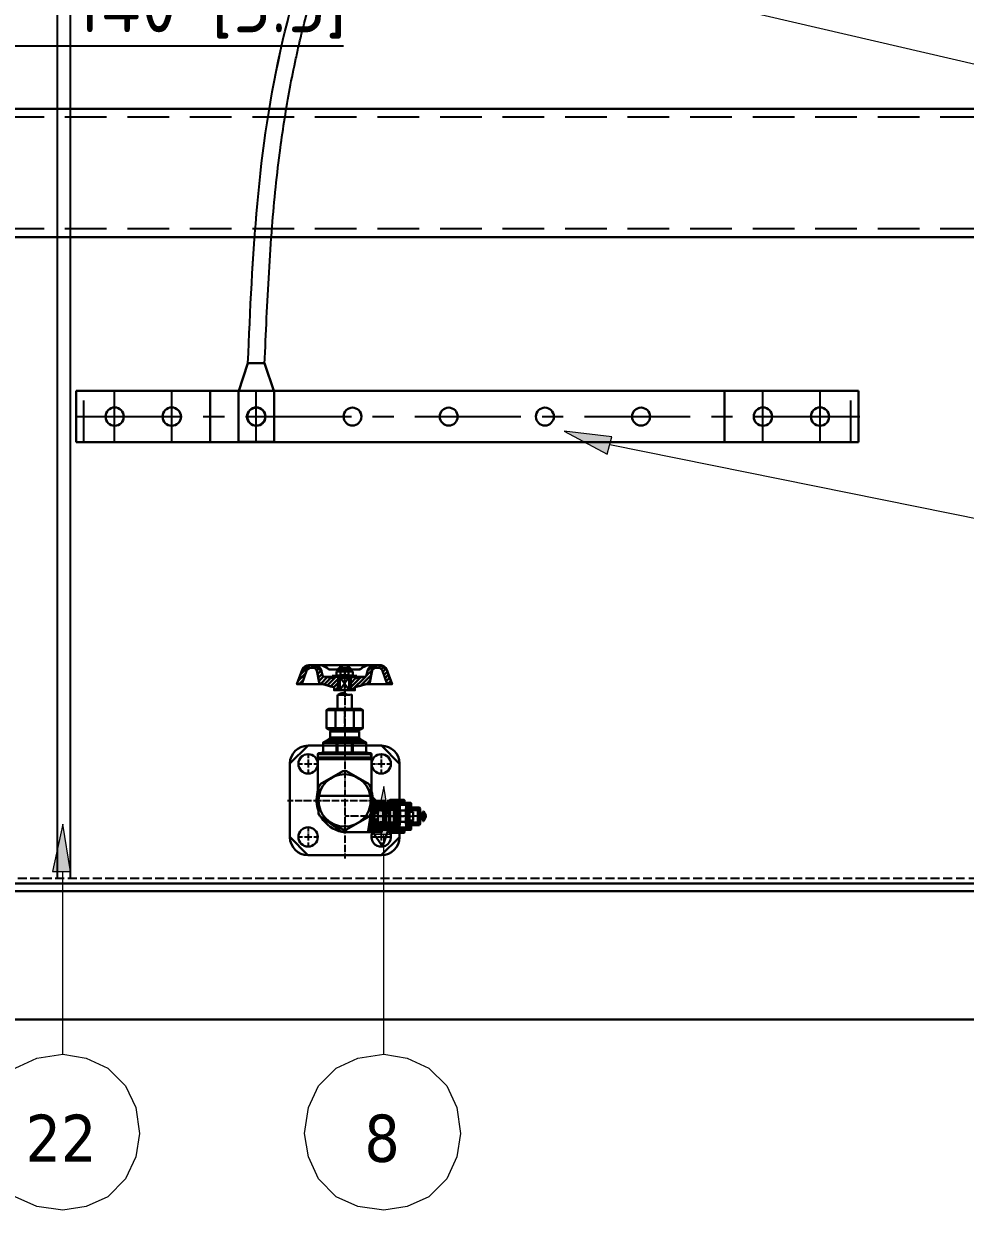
# Model space of a CAD drawing. Header units: millimetres. Extents: x 183355 to 194386, y -190559 to -183233.
# Drawn here: x 185901 to 186635, y -186148 to -185223 of the extents above; entities that cross this region are included whole.
import ezdxf

# ---------------------------------------------------------------- set-up
doc = ezdxf.new("R2010")
doc.units = ezdxf.units.MM
doc.header["$LTSCALE"] = 13
doc.linetypes.add('CENTERX2', pattern=[101.6, 63.5, -12.7, 12.7, -12.7])
doc.linetypes.add('DASHED', pattern=[0.75, 0.5, -0.25])
for name, color, linetype in [('1', 4, 'Continuous'), ('2细线层', 4, 'Continuous'), ('4虚线层', 6, 'DASHED'), ('粗实线', 4, 'Continuous'), ('细实线', 2, 'Continuous')]:
    doc.layers.add(name, color=color, linetype=linetype)
for name, color, linetype, lineweight in [('2细实线', 3, 'Continuous', 20), ('标注、文本', 3, 'Continuous', 25), ('铁心', 3, 'Continuous', 0)]:
    doc.layers.add(name, color=color, linetype=linetype, lineweight=lineweight)
doc.styles.get("Standard").update_dxf_attribs({"font": 'gbenor.shx', "bigfont": 'gbcbig.shx'})
doc.styles.add('Tahoma$001', font='tahoma.ttf', dxfattribs={"height": 2.159784})
doc.dimstyles.new('英寸 1-10', dxfattribs={"dimscale": 14, "dimtxt": 3.5, "dimasz": 2, "dimexe": 1.5, "dimexo": 0.5, "dimgap": 0.5, "dimtad": 1, "dimtoh": 1, "dimdec": 1, "dimdsep": 46, "dimtxsty": 'Standard', "dimcen": 2.5, "dimclrd": 3, "dimclre": 3, "dimclrt": 3, "dimadec": 0, "dimazin": 2, "dimtfac": 1, "dimtdec": 1, "dimtmove": 0, "dimatfit": 2, "dimfxl": 1, "dimarcsym": 0})

# ---------------------------------------------------------------- blocks, each defined once
blk = doc.blocks.new('A$C08576B93')
at = {"layer": '1', "color": 1, "linetype": 'CENTERX2', "lineweight": -3, "ltscale": 0.1}
for p, q in [((30, 0), (30, 40)), ((74.5, 0), (74.5, 40))]:
    blk.add_line(p, q, dxfattribs=at)
at = {"layer": '4虚线层', "ltscale": 5}
blk.add_line((6, 0), (6, 40), dxfattribs=at)
at = {"layer": '粗实线', "lineweight": 30}
for p, q in [((0, 40), (104.5, 40)), ((0, 0), (0, 40)), ((104.5, 40), (104.5, 0)), ((104.5, 0), (0, 0))]:
    blk.add_line(p, q, dxfattribs=at)
for centre in [(30, 20), (74.5, 20)]:
    blk.add_circle(centre, 7.15, dxfattribs=at)
blk = doc.blocks.new('A$C68737E7E')
at = {"layer": '1', "color": 1, "linetype": 'CENTERX2', "lineweight": -3, "ltscale": 0.1}
for p, q in [((44.7, 143.08), (44.7, 146.18)), ((44.7, 146.18), (44.7, 139.9)), ((44.7, 142.28), (44.7, 142.39)), ((44.7, 135.92), (44.7, 141.56)), ((44.7, 139.21), (44.7, 139.07)), ((44.7, 138.38), (44.7, 132.74)), ((44.7, 135.09), (44.7, 135.23)), ((44.7, 128.76), (44.7, 134.4)), ((44.7, 132.02), (44.7, 131.91)), ((44.7, 131.22), (44.7, 125.58)), ((44.7, 130.92), (44.7, 126.55)), ((44.7, 127.93), (44.7, 128.04)), ((44.7, 125.86), (44.7, 125.75)), ((44.7, 125.03), (44.7, 119.39)), ((44.7, 118.7), (44.7, 118.56)), ((44.7, 117.87), (44.7, 113.5)), ((44.7, 112.31), (44.7, 117.37)), ((44.7, 113.25), (44.7, 110.35)), ((44.7, 111.48), (44.7, 111.62)), ((44.7, 105.15), (44.7, 110.79)), ((44.7, 109.63), (44.7, 109.52)), ((44.7, 108.83), (44.7, 103.16)), ((44.7, 104.32), (44.7, 104.44)), ((44.7, 98.55), (44.7, 103.61)), ((44.7, 102.47), (44.7, 102.36)), ((44.7, 101.7), (44.7, 98.22)), ((44.7, 101.64), (44.7, 96)), ((44.7, 97.52), (44.7, 97.39)), ((44.7, 96.7), (44.7, 91.06)), ((44.7, 95.31), (44.7, 95.18)), ((44.7, 94.48), (44.7, 88.84)), ((44.7, 90.34), (44.7, 90.23)), ((44.7, 89.54), (44.7, 83.87)), ((44.7, 88.13), (44.7, 88.02)), ((44.7, 87.32), (44.7, 81.66)), ((16.2, 81.33), (16.2, 78.06)), ((16.2, 77.37), (16.2, 77.23)), ((16.2, 76.54), (16.2, 70.9)), ((44.7, 83.18), (44.7, 83.07)), ((44.7, 82.35), (44.7, 76.71)), ((44.7, 80.97), (44.7, 80.86)), ((44.7, 80.14), (44.7, 77.23)), ((44.7, 76.02), (44.7, 75.88)), ((44.7, 75.19), (44.7, 69.55)), ((73.2, 81.33), (73.2, 78.06)), ((73.2, 77.37), (73.2, 77.23)), ((73.2, 76.54), (73.2, 70.9)), ((8.6, 73.72), (11.86, 73.72)), ((12.55, 73.72), (12.66, 73.72)), ((13.38, 73.72), (19.02, 73.72)), ((16.2, 70.19), (16.2, 70.08)), ((16.2, 69.38), (16.2, 66.12)), ((19.74, 73.72), (19.85, 73.72)), ((20.54, 73.72), (23.8, 73.72)), ((44.7, 68.83), (44.7, 68.72)), ((44.7, 68.03), (44.7, 62.36)), ((65.6, 73.72), (68.83, 73.72)), ((69.55, 73.72), (69.66, 73.72)), ((70.38, 73.72), (76.02, 73.72)), ((73.2, 70.19), (73.2, 70.08)), ((73.2, 69.38), (73.2, 66.12)), ((76.71, 73.72), (76.85, 73.72)), ((77.54, 73.72), (80.8, 73.72)), ((44.7, 61.67), (44.7, 61.56)), ((44.7, 60.84), (44.7, 55.2)), ((44.7, 54.51), (44.7, 54.37)), ((44.7, 53.68), (44.7, 48.04)), ((44.7, 47.32), (44.7, 47.21)), ((44.7, 46.52), (44.7, 40.86)), ((0, 45.22), (4.51, 45.22)), ((5.2, 45.22), (5.31, 45.22)), ((6.03, 45.22), (11.67, 45.22)), ((12.38, 45.22), (12.49, 45.22)), ((13.19, 45.22), (18.82, 45.22)), ((19.54, 45.22), (19.65, 45.22)), ((20.37, 45.22), (26.01, 45.22)), ((26.7, 45.22), (26.81, 45.22)), ((27.53, 45.22), (33.17, 45.22)), ((33.89, 45.22), (34, 45.22)), ((34.69, 45.22), (40.33, 45.22)), ((41.05, 45.22), (41.16, 45.22)), ((41.88, 45.22), (47.52, 45.22)), ((44.7, 40.17), (44.7, 40.05)), ((44.7, 39.34), (44.7, 33.7)), ((48.21, 45.22), (48.32, 45.22)), ((49.04, 45.22), (54.68, 45.22)), ((55.4, 45.22), (55.51, 45.22)), ((56.2, 45.22), (61.84, 45.22)), ((62.56, 45.22), (62.67, 45.22)), ((63.39, 45.22), (69.02, 45.22)), ((69.3, 45.22), (73.67, 45.22)), ((69.72, 45.22), (69.83, 45.22)), ((70.55, 45.22), (76.18, 45.22)), ((76.9, 45.22), (77.01, 45.22)), ((77.7, 45.22), (83.34, 45.22)), ((84.06, 45.22), (84.17, 45.22)), ((84.89, 45.22), (89.4, 45.22)), ((44.7, 33.01), (44.7, 32.87)), ((48.32, 32.87), (44.7, 32.87)), ((44.7, 32.18), (44.7, 26.54)), ((49.15, 32.87), (49.04, 32.87)), ((55.51, 32.87), (49.87, 32.87)), ((56.31, 32.87), (56.2, 32.87)), ((62.67, 32.87), (57.03, 32.87)), ((63.5, 32.87), (63.36, 32.87)), ((69.83, 32.87), (64.19, 32.87)), ((70.1, 32.87), (76.49, 32.87)), ((70.66, 32.87), (70.55, 32.87)), ((77.01, 32.87), (71.37, 32.87)), ((77.21, 32.87), (77.32, 32.87)), ((77.82, 32.87), (77.7, 32.87)), ((81.69, 32.87), (77.9, 32.87)), ((78.01, 32.87), (83.65, 32.87)), ((84.17, 32.87), (78.53, 32.87)), ((82.51, 32.87), (82.4, 32.87)), ((88.87, 32.87), (83.23, 32.87)), ((84.37, 32.87), (84.48, 32.87)), ((85, 32.87), (84.86, 32.87)), ((85.2, 32.87), (90.83, 32.87)), ((89.34, 32.87), (85.69, 32.87)), ((89.7, 32.87), (89.56, 32.87)), ((96.03, 32.87), (90.39, 32.87)), ((91.53, 32.87), (91.66, 32.87)), ((92.36, 32.87), (98.74, 32.87)), ((96.86, 32.87), (96.75, 32.87)), ((103.19, 32.87), (97.55, 32.87)), ((104.02, 32.87), (103.91, 32.87)), ((108.53, 32.87), (104.74, 32.87)), ((16.2, 24.33), (16.2, 21.06)), ((16.2, 20.37), (16.2, 20.26)), ((16.2, 19.54), (16.2, 13.9)), ((44.7, 25.82), (44.7, 25.71)), ((44.7, 25.02), (44.7, 19.35)), ((44.7, 18.66), (44.7, 18.55)), ((73.2, 24.33), (73.2, 21.06)), ((73.2, 20.37), (73.2, 20.26)), ((73.2, 19.54), (73.2, 13.9)), ((8.6, 16.72), (11.86, 16.72)), ((12.55, 16.72), (12.66, 16.72)), ((13.38, 16.72), (19.02, 16.72)), ((16.2, 13.21), (16.2, 13.08)), ((16.2, 12.38), (16.2, 9.12)), ((19.74, 16.72), (19.85, 16.72)), ((20.54, 16.72), (23.8, 16.72)), ((44.7, 17.83), (44.7, 12.19)), ((44.7, 11.5), (44.7, 11.36)), ((44.7, 10.67), (44.7, 5.03)), ((65.6, 16.72), (68.83, 16.72)), ((69.55, 16.72), (69.66, 16.72)), ((70.38, 16.72), (76.02, 16.72)), ((73.2, 13.21), (73.2, 13.08)), ((73.2, 12.38), (73.2, 9.12)), ((76.71, 16.72), (76.85, 16.72)), ((77.54, 16.72), (80.8, 16.72)), ((44.7, 4.31), (44.7, 4.2)), ((44.7, 3.48), (44.7, 0))]:
    blk.add_line(p, q, dxfattribs=at)
at = {"layer": '标注、文本', "color": 4, "lineweight": 30}
for p, q in [((17.64, 150.79), (10.34, 143.5)), ((17.03, 150.79), (27.53, 150.79)), ((17.47, 148.47), (20.81, 148.47)), ((20.9, 150.79), (18.58, 148.47)), ((23.58, 150.18), (21.7, 148.31)), ((25.43, 148.77), (23.11, 146.45)), ((27.53, 150.79), (62.69, 150.79)), ((42.21, 148.47), (41.05, 147.34)), ((41.99, 148.25), (41.99, 146.07)), ((42.21, 148.47), (46.85, 148.47)), ((43.26, 150.79), (44.56, 150.79)), ((43.26, 150.79), (45.86, 150.79)), ((45.86, 150.79), (44.56, 150.79)), ((46.85, 148.47), (48.02, 147.34)), ((47.08, 148.25), (47.08, 146.07)), ((66.54, 150.57), (62.5, 146.56)), ((72.07, 150.79), (62.69, 150.79)), ((70.02, 150.79), (67.59, 148.36)), ((73.17, 150.68), (70.99, 148.47)), ((75.47, 149.69), (73.42, 147.64)), ((11.61, 146.98), (7.52, 135.76)), ((14.26, 144.16), (8.46, 138.35)), ((12.38, 139.02), (9.12, 135.76)), ((15.29, 146.95), (11.19, 135.76)), ((23.11, 146.56), (24.74, 137.25)), ((26.56, 146.65), (23.61, 143.69)), ((27.09, 143.88), (24.1, 140.9)), ((28.31, 141.81), (24.6, 138.1)), ((31.07, 141.31), (25.98, 136.23)), ((26.73, 146.01), (27.31, 142.75)), ((28.25, 141.81), (36.46, 140.37)), ((33.86, 140.84), (28.58, 135.53)), ((29.83, 141.53), (59.24, 141.53)), ((37.84, 141.53), (31.15, 134.84)), ((38.76, 147.31), (33.06, 147.31)), ((39.5, 139.93), (33.72, 134.15)), ((34.89, 142.36), (39.81, 142.36)), ((34.89, 142.36), (34.89, 141.53)), ((36.46, 141.53), (36.46, 140.37)), ((38.2, 145.65), (38.2, 142.8)), ((40, 141.64), (39.11, 140.79)), ((39.11, 140.79), (50.28, 140.79)), ((39.5, 141.53), (39.42, 131.11)), ((40.99, 141.53), (39.56, 140.18)), ((49.4, 146.07), (39.81, 146.07)), ((49.4, 142.36), (39.81, 142.36)), ((40.99, 141.53), (48.07, 141.53)), ((48.1, 141.53), (40.99, 141.53)), ((40.99, 141.53), (40.99, 131.11)), ((48.07, 141.53), (40.99, 131.11)), ((40.99, 141.53), (48.1, 131.11)), ((41.05, 147.34), (48.02, 147.34)), ((41.05, 147.34), (41.05, 146.07)), ((41.41, 145.65), (41.41, 142.8)), ((41.99, 142.67), (41.99, 142.36)), ((47.79, 145.65), (47.79, 142.8)), ((48.02, 147.34), (48.02, 146.07)), ((48.07, 141.53), (49.51, 140.18)), ((48.1, 141.53), (48.1, 131.11)), ((54.21, 142.36), (49.31, 142.36)), ((49.51, 140.18), (49.51, 131.11)), ((49.59, 141.53), (49.7, 131.11)), ((50.95, 141.53), (49.62, 140.21)), ((53.13, 140.45), (49.65, 136.97)), ((57.11, 141.15), (49.67, 133.71)), ((50.34, 147.31), (56.03, 147.31)), ((61.12, 141.89), (50.34, 131.11)), ((51, 145.65), (51, 142.8)), ((60.87, 141.81), (52.66, 140.37)), ((52.66, 141.53), (52.66, 140.37)), ((54.21, 142.36), (54.21, 141.53)), ((65.35, 142.86), (57.11, 134.62)), ((64.66, 138.88), (61.59, 135.81)), ((66.09, 146.87), (61.75, 142.53)), ((62.45, 146.37), (61.81, 142.75)), ((66.01, 146.56), (64.38, 137.25)), ((65.65, 144.6), (64.38, 137.25)), ((73.83, 146.95), (77.9, 135.76)), ((77.04, 147.97), (74.41, 145.35)), ((77.98, 145.68), (75.27, 142.97)), ((78.87, 143.27), (76.16, 140.56)), ((79.75, 140.87), (77.04, 138.16)), ((77.51, 146.98), (81.6, 135.76)), ((7.52, 135.76), (27.81, 135.76)), ((25.57, 136.34), (36.46, 133.43)), ((39.47, 136.61), (36.32, 133.46)), ((36.46, 133.43), (36.46, 131.11)), ((36.46, 131.11), (39.56, 131.11)), ((39.45, 133.32), (37.23, 131.11)), ((49.51, 131.11), (52.66, 131.11)), ((63.52, 136.34), (52.66, 133.43)), ((63.52, 136.34), (52.66, 133.43)), ((52.66, 133.43), (52.66, 131.11)), ((61.31, 135.76), (81.6, 135.76)), ((80.61, 138.46), (77.9, 135.76)), ((81.49, 136.06), (81.16, 135.76)), ((50.28, 127.68), (50.28, 116.63)), ((32.34, 116.63), (57.06, 116.63)), ((37.57, 115.52), (37.57, 101.59)), ((51.83, 115.52), (51.83, 101.59)), ((30.44, 101.59), (32.34, 100.48)), ((32.34, 100.48), (34.06, 100.48)), ((32.34, 92.71), (57.06, 92.71)), ((34.25, 99.85), (33.28, 98.91)), ((33.28, 98.91), (33.28, 94.37)), ((33.28, 98.91), (56.09, 98.91)), ((33.28, 94.37), (56.09, 94.37)), ((34.06, 100.48), (55.34, 100.48)), ((34.25, 100.48), (34.25, 99.85)), ((34.25, 99.85), (35, 99.85)), ((35, 100.48), (35, 99.85)), ((54.37, 100.48), (54.37, 99.85)), ((54.37, 99.85), (55.15, 99.85)), ((55.15, 100.48), (55.15, 99.85)), ((55.15, 99.85), (56.09, 98.91)), ((55.34, 100.48), (57.06, 100.48)), ((56.09, 98.91), (56.09, 94.37)), ((58.96, 101.59), (57.06, 100.48)), ((16.2, 87.96), (73.2, 87.96)), ((33.03, 91.47), (56.34, 91.47)), ((38.26, 90.12), (38.26, 82.51)), ((38.26, 90.12), (39.2, 90.12)), ((39.2, 90.12), (39.2, 82.51)), ((50.2, 90.12), (50.2, 82.51)), ((50.2, 90.12), (51.14, 90.12)), ((23.8, 81.19), (23.8, 78.73)), ((23.8, 78.73), (26.92, 78.73)), ((23.8, 78.73), (65.6, 78.73)), ((23.8, 78.73), (23.8, 77.29)), ((23.8, 77.29), (23.8, 52.94)), ((23.8, 77.29), (65.6, 77.29)), ((24.27, 81.19), (65.13, 81.19)), ((27.84, 82.51), (24.63, 82.16)), ((26.92, 78.73), (62.47, 78.73)), ((27.84, 82.51), (61.56, 82.51)), ((61.56, 82.51), (64.74, 82.16)), ((62.47, 78.73), (65.6, 78.73)), ((65.6, 81.19), (65.6, 78.73)), ((65.6, 78.73), (65.6, 77.29)), ((65.6, 77.29), (65.6, 52.94)), ((1.96, 73.72), (1.96, 16.72)), ((43.26, 67.97), (25.71, 57.86)), ((63.69, 57.86), (46.14, 67.97)), ((87.44, 73.72), (87.44, 45.69)), ((24.27, 55.37), (24.27, 35.11)), ((24.57, 48.79), (64.79, 48.79)), ((72.42, 45.22), (65.96, 38.78)), ((73.67, 44.34), (66.04, 36.71)), ((70.3, 45.22), (66.07, 40.99)), ((68.14, 45.22), (66.37, 43.45)), ((67.97, 37.87), (83.18, 37.87)), ((67.97, 37.87), (67.97, 34.77)), ((69.33, 37.87), (67.97, 36.52)), ((69.85, 37.73), (68.08, 35.99)), ((68.11, 37.15), (69.91, 35.36)), ((70.21, 37.48), (68.33, 35.6)), ((68.39, 37.51), (70.27, 35.63)), ((70.49, 37.12), (68.72, 35.33)), ((68.8, 37.76), (70.52, 36.02)), ((74.03, 42.57), (69.33, 37.87)), ((69.33, 37.87), (70.63, 36.57)), ((70.63, 37.87), (70.63, 27.89)), ((70.63, 37.87), (75.38, 36.9)), ((76.16, 42.57), (71.46, 37.87)), ((78.29, 42.57), (73.59, 37.87)), ((73.67, 45.22), (73.67, 42.57)), ((73.67, 43.32), (83.18, 43.32)), ((73.67, 42.57), (83.92, 42.57)), ((74.77, 43.32), (74.03, 42.57)), ((74.61, 38.59), (83.87, 38.59)), ((74.61, 38.59), (74.61, 27.17)), ((76.43, 38.59), (75.71, 37.87)), ((76.9, 43.32), (76.16, 42.57)), ((76.32, 37.87), (83.79, 37.87)), ((80.41, 42.57), (76.43, 38.59)), ((77.04, 38.59), (83.07, 38.59)), ((77.04, 38.59), (77.04, 27.17)), ((78.56, 38.59), (77.84, 37.87)), ((79.06, 43.32), (78.29, 42.57)), ((82.54, 42.57), (78.56, 38.59)), ((79.34, 43.54), (79.56, 43.32)), ((79.34, 43.51), (79.34, 22.23)), ((79.53, 43.32), (84.09, 43.32)), ((79.56, 45.45), (81.69, 43.32)), ((79.56, 43.32), (80.3, 42.57)), ((91.03, 45.69), (79.81, 45.69)), ((80.69, 38.59), (79.97, 37.87)), ((80.28, 42.57), (80.28, 23.19)), ((81.19, 43.32), (80.41, 42.57)), ((84.12, 41.99), (80.69, 38.59)), ((81.44, 45.69), (83.81, 43.32)), ((81.69, 43.32), (82.43, 42.57)), ((82.82, 38.59), (82.13, 37.87)), ((83.23, 43.26), (82.54, 42.57)), ((84.12, 39.86), (82.82, 38.59)), ((83.07, 38.59), (83.79, 37.87)), ((83.07, 38.59), (83.07, 27.17)), ((83.18, 43.32), (84.12, 42.38)), ((84.12, 38.81), (83.18, 37.87)), ((83.18, 37.87), (83.18, 27.89)), ((83.56, 45.69), (85.47, 43.79)), ((83.79, 37.87), (87.24, 37.87)), ((83.79, 37.87), (83.79, 27.89)), ((83.81, 43.32), (84.09, 43.07)), ((84.09, 43.79), (84.09, 21.95)), ((84.09, 43.79), (86, 43.79)), ((84.09, 43.01), (85.2, 41.91)), ((85.25, 43.79), (84.12, 42.65)), ((84.81, 43.76), (84.12, 43.07)), ((84.12, 42.38), (84.12, 38.81)), ((84.12, 38.81), (84.12, 26.95)), ((84.15, 42.54), (84.73, 41.96)), ((84.2, 43.32), (85.5, 42.02)), ((85.53, 43.65), (84.23, 42.35)), ((84.39, 43.57), (85.75, 42.21)), ((85.78, 43.45), (84.42, 42.13)), ((84.67, 43.73), (85.91, 42.49)), ((85.91, 43.18), (84.7, 41.96)), ((85, 43.79), (86, 42.82)), ((86, 42.82), (85.06, 41.91)), ((85.69, 45.69), (89.73, 41.66)), ((86, 43.79), (86, 21.95)), ((86, 43.29), (87.6, 41.66)), ((94.54, 41.66), (86, 41.66)), ((87.93, 41.66), (87.24, 40.47)), ((87.24, 40.47), (87.24, 25.27)), ((87.85, 45.69), (91.89, 41.66)), ((92.27, 41.66), (87.93, 41.66)), ((92.27, 37.26), (87.93, 37.26)), ((89.98, 45.69), (91.22, 44.45)), ((91.03, 45.69), (91.22, 45.5)), ((91.22, 45.5), (91.22, 43.51)), ((91.22, 43.51), (91.39, 43.32)), ((96.25, 43.32), (91.39, 43.32)), ((92.27, 41.66), (92.94, 40.47)), ((92.36, 43.32), (94.01, 41.66)), ((92.94, 40.47), (92.94, 25.27)), ((94.48, 43.32), (96.45, 41.38)), ((94.54, 41.66), (94.54, 37.62)), ((94.54, 41.66), (94.54, 24.08)), ((94.54, 41.13), (98.05, 37.62)), ((94.54, 39), (95.92, 37.62)), ((101.67, 37.62), (94.54, 37.62)), ((96.25, 43.32), (96.45, 43.12)), ((96.45, 43.12), (96.45, 39.94)), ((96.45, 39.94), (96.61, 39.75)), ((103, 39.75), (96.61, 39.75)), ((98.05, 39.75), (100.18, 37.62)), ((100.18, 39.75), (103.55, 36.38)), ((101.67, 37.62), (101.67, 28.14)), ((102.31, 39.75), (103.55, 38.51)), ((103, 39.75), (103.55, 38.81)), ((103.55, 38.81), (103.55, 35.02)), ((25.71, 32.59), (43.26, 22.47)), ((70.02, 27.89), (62.64, 20.54)), ((67.97, 27.97), (64.66, 24.66)), ((72.15, 27.89), (64.77, 20.54)), ((67.97, 30.1), (65.79, 27.92)), ((67.97, 36.52), (66.15, 34.69)), ((67.5, 34.31), (66.15, 34.31)), ((67.17, 31.46), (66.18, 30.44)), ((67.5, 31.46), (66.21, 31.46)), ((74.28, 27.89), (66.92, 20.54)), ((67.5, 34.31), (67.5, 31.46)), ((67.97, 36.65), (69.41, 35.22)), ((67.97, 34.77), (67.97, 30.99)), ((67.97, 30.99), (67.97, 27.89)), ((67.97, 27.89), (83.18, 27.89)), ((69.02, 30.52), (68, 29.5)), ((69.63, 30.52), (68, 28.89)), ((68, 28.97), (69.05, 27.92)), ((68.03, 29.58), (69.66, 27.95)), ((68.17, 35.83), (68.58, 35.41)), ((70.08, 30.3), (68.22, 28.44)), ((68.22, 30.02), (70.08, 28.14)), ((70.38, 29.97), (68.53, 28.11)), ((68.55, 30.32), (70.41, 28.47)), ((70.6, 29.52), (68.97, 27.92)), ((69, 30.52), (70.6, 28.91)), ((70.63, 36.6), (69.22, 35.22)), ((70.57, 28.89), (69.63, 27.92)), ((69.66, 30.49), (70.57, 29.58)), ((70.63, 36.54), (70.63, 29.22)), ((75.38, 28.83), (70.63, 27.89)), ((76.41, 27.89), (75.69, 27.17)), ((76.32, 27.89), (83.79, 27.89)), ((78.53, 27.89), (77.82, 27.17)), ((80.66, 27.89), (79.97, 27.17)), ((82.82, 27.89), (82.1, 27.17)), ((83.79, 27.89), (83.07, 27.17)), ((83.18, 27.89), (84.12, 26.95)), ((83.79, 27.89), (87.24, 27.89)), ((95.31, 36.21), (92.94, 36.21)), ((95.31, 29.55), (92.94, 29.55)), ((101.67, 28.14), (94.54, 28.14)), ((94.76, 28.14), (96.89, 25.98)), ((95.81, 36.68), (95.31, 36.21)), ((95.31, 36.21), (95.31, 29.55)), ((95.31, 36.21), (98.16, 36.21)), ((95.31, 29.55), (95.81, 29.08)), ((95.31, 29.55), (98.16, 29.55)), ((95.81, 36.68), (97.69, 36.68)), ((95.81, 29.08), (97.69, 29.08)), ((96.89, 28.14), (99.02, 25.98)), ((97.69, 36.68), (98.16, 36.21)), ((98.16, 29.55), (97.69, 29.08)), ((98.16, 36.21), (98.16, 29.55)), ((99.02, 28.14), (101.15, 25.98)), ((101.15, 28.14), (103.11, 26.15)), ((101.67, 36.16), (104.93, 32.87)), ((101.67, 34), (102.8, 32.87)), ((101.67, 31.87), (103.55, 29.99)), ((101.67, 29.74), (103.55, 27.84)), ((102.8, 32.87), (104.93, 30.74)), ((105.65, 35.02), (103.55, 35.02)), ((105.65, 30.74), (103.55, 30.74)), ((103.55, 30.74), (103.55, 26.95)), ((104.93, 35.02), (107.06, 32.87)), ((104.93, 32.87), (107.01, 30.79)), ((106.12, 36.68), (105.65, 36.68)), ((105.65, 36.68), (105.65, 35.02)), ((105.65, 36.43), (106.9, 35.16)), ((105.65, 30.74), (105.65, 29.08)), ((105.65, 30.02), (106.29, 29.38)), ((105.65, 29.08), (106.12, 29.08)), ((106.12, 36.68), (107.84, 33.37)), ((107.84, 32.4), (106.12, 29.08)), ((107.06, 32.87), (107.73, 32.2)), ((107.84, 33.37), (107.84, 32.4)), ((44.7, 20.54), (73.67, 20.54)), ((75.69, 27.17), (69.05, 20.54)), ((73.67, 23.03), (71.18, 20.54)), ((73.67, 20.87), (73.31, 20.54)), ((73.67, 23.19), (83.92, 23.19)), ((73.67, 23.19), (73.67, 20.54)), ((73.83, 23.19), (73.67, 23.03)), ((73.67, 22.42), (83.18, 22.42)), ((77.82, 27.17), (73.83, 23.19)), ((74.61, 27.17), (83.87, 27.17)), ((75.96, 23.19), (75.22, 22.42)), ((79.97, 27.17), (75.96, 23.19)), ((77.04, 27.17), (83.07, 27.17)), ((78.09, 23.19), (77.35, 22.42)), ((82.1, 27.17), (78.09, 23.19)), ((80.28, 23.19), (79.34, 22.23)), ((79.34, 22.23), (79.34, 20.54)), ((79.34, 22.23), (81.49, 20.04)), ((79.34, 20.54), (79.81, 20.04)), ((80.25, 23.19), (79.47, 22.42)), ((79.53, 22.42), (84.09, 22.42)), ((91.03, 20.04), (79.81, 20.04)), ((84.06, 27.01), (80.25, 23.19)), ((80.28, 23.19), (84.09, 23.19)), ((80.5, 23.19), (81.24, 22.42)), ((81.24, 22.42), (83.62, 20.04)), ((82.38, 23.19), (81.6, 22.42)), ((84.12, 24.93), (82.38, 23.19)), ((82.63, 23.19), (83.4, 22.42)), ((84.12, 23.39), (83.18, 22.42)), ((83.4, 22.42), (85.75, 20.04)), ((84.92, 23.86), (84.09, 23)), ((84.09, 22.97), (85.11, 21.95)), ((84.09, 21.95), (86, 21.95)), ((84.12, 26.95), (84.12, 23.39)), ((85.31, 23.8), (84.12, 22.61)), ((84.17, 23.3), (85.44, 22.03)), ((84.23, 22.39), (84.53, 22.09)), ((85.61, 23.66), (84.28, 22.34)), ((84.34, 23.55), (85.69, 22.23)), ((85.8, 23.44), (84.48, 22.11)), ((84.59, 23.75), (85.89, 22.47)), ((85.94, 23.16), (84.78, 21.98)), ((84.92, 23.86), (85.97, 22.78)), ((85.97, 22.75), (85.17, 21.98)), ((85.42, 23.77), (85.91, 23.28)), ((94.54, 24.08), (86, 24.08)), ((86, 24.08), (90.03, 20.04)), ((86, 21.95), (87.9, 20.04)), ((87.24, 25.27), (87.93, 24.1)), ((87.44, 20.04), (87.44, 16.72)), ((88.13, 24.08), (91.22, 21.01)), ((90.25, 24.08), (91.91, 22.42)), ((91.22, 20.23), (91.03, 20.04)), ((91.39, 22.42), (91.22, 22.23)), ((91.22, 22.23), (91.22, 20.23)), ((96.25, 22.42), (91.39, 22.42)), ((92.38, 24.08), (94.04, 22.42)), ((94.51, 24.08), (96.17, 22.42)), ((94.54, 26.21), (96.45, 24.3)), ((96.45, 22.61), (96.25, 22.42)), ((96.61, 25.98), (96.45, 25.79)), ((96.45, 25.79), (96.45, 22.61)), ((103, 25.98), (96.61, 25.98)), ((103.55, 26.95), (103, 25.98)), ((16.2, 2.49), (73.2, 2.49))]:
    blk.add_line(p, q, dxfattribs=at)
for points in [[(79.75, 140.87), (79.22, 142.28), (78.87, 143.27), (77.98, 145.68), (77.51, 146.98), (77.04, 147.97), (75.47, 149.69), (73.17, 150.68), (17.03, 150.79), (15.31, 150.52), (13.71, 149.74), (12.44, 148.53), (11.61, 146.98), (10.34, 143.5), (9.9, 142.28), (8.46, 138.35), (7.52, 135.76), (27.81, 135.76), (28.58, 135.53), (33.72, 134.15), (36.32, 133.46), (36.46, 133.43), (36.46, 131.11), (50.34, 131.11), (52.66, 131.11), (52.66, 133.43), (57.11, 134.62), (61.31, 135.76), (81.6, 135.76), (81.49, 136.06), (80.61, 138.46), (79.75, 140.87)], [(17.03, 150.79), (11.69, 147.2), (11.61, 146.98)], [(17.47, 148.47), (15.37, 147.17), (15.29, 146.95)], [(23.11, 146.56), (21.06, 148.47), (20.81, 148.47)], [(26.73, 146.01), (21.26, 150.79), (21.04, 150.79)], [(31.18, 148.31), (26.65, 150.79), (26.43, 150.79)], [(31.18, 148.31), (32.89, 147.34), (33.06, 147.31)], [(38.76, 147.31), (40.94, 148.83), (41.02, 149.05)], [(43.26, 150.79), (41.08, 149.27), (41.02, 149.05)], [(48.1, 149.05), (46.11, 150.79), (45.86, 150.79)], [(48.1, 149.05), (50.12, 147.34), (50.34, 147.31)], [(56.03, 147.31), (57.83, 148.17), (57.94, 148.31)], [(62.69, 150.79), (58.08, 148.5), (57.94, 148.31)], [(68.08, 150.79), (62.42, 146.23), (62.39, 146.01)], [(73.83, 146.95), (71.87, 148.47), (71.65, 148.47), (68.28, 148.47), (66.07, 146.78), (66.01, 146.56)], [(77.51, 146.98), (72.29, 150.79), (72.07, 150.79)], [(27.31, 142.75), (28.11, 141.84), (28.25, 141.81)], [(41.41, 145.65), (38.4, 145.76), (38.2, 145.65)], [(38.2, 142.8), (41.22, 142.69), (41.41, 142.8)], [(39.56, 140.18), (39.56, 131.11), (49.51, 131.11)], [(40, 141.64), (49.4, 141.64), (50.28, 140.79)], [(47.79, 145.65), (41.6, 145.71), (41.41, 145.65)], [(41.41, 142.8), (47.57, 142.75), (47.79, 142.8)], [(51, 145.65), (47.99, 145.76), (47.79, 145.65)], [(47.79, 142.8), (50.81, 142.69), (51, 142.8)], [(60.87, 141.81), (61.78, 142.64), (61.81, 142.75)], [(24.74, 137.25), (25.49, 136.36), (25.57, 136.34)], [(63.52, 136.34), (64.35, 137.14), (64.38, 137.25)], [(39.11, 127.43), (48.68, 127.55), (50.28, 127.68)], [(39.11, 127.43), (39.11, 116.63), (50.28, 116.63)], [(56.09, 98.91), (55.15, 99.85), (55.15, 100.48), (57.06, 100.48), (58.11, 101.09), (58.96, 101.59), (58.96, 115.52), (58.11, 116.02), (57.06, 116.63), (32.34, 116.63), (31.26, 116.02), (30.44, 115.52), (30.44, 101.59), (31.26, 101.09), (32.34, 100.48), (34.25, 100.48), (34.25, 99.85), (34.11, 99.71), (33.28, 98.91), (33.28, 94.37), (33.17, 93.71), (32.84, 93.16), (32.34, 92.71), (27.84, 90.12), (27.84, 82.51), (23.8, 81.19), (23.8, 78.73), (65.6, 78.73), (64.74, 82.16), (61.56, 82.51), (61.56, 90.12), (57.06, 92.71), (56.64, 93.02), (56.34, 93.43), (56.17, 93.88), (56.09, 94.37), (56.09, 98.91)], [(32.34, 116.63), (30.44, 115.52), (30.44, 101.59)], [(37.57, 115.52), (30.63, 115.66), (30.44, 115.52)], [(51.83, 115.52), (37.79, 115.58), (37.57, 115.52)], [(58.96, 115.52), (52, 115.66), (51.83, 115.52)], [(57.06, 116.63), (58.96, 115.52), (58.96, 101.59)], [(32.34, 92.71), (27.84, 90.12), (27.84, 82.51)], [(30.44, 101.59), (37.37, 101.45), (37.57, 101.59), (51.61, 101.51), (51.83, 101.59), (58.77, 101.45), (58.96, 101.59)], [(32.34, 92.71), (33.28, 94.21), (33.28, 94.37)], [(56.09, 94.37), (56.92, 92.83), (57.05, 92.71)], [(57.05, 92.71), (61.56, 90.12), (61.56, 82.51)], [(16.2, 87.96), (1.96, 73.95), (1.96, 73.72)], [(38.26, 90.12), (28.03, 90.23), (27.84, 90.12)], [(50.2, 90.12), (39.39, 90.23), (39.2, 90.12)], [(61.56, 90.12), (51.33, 90.23), (51.14, 90.12), (51.14, 82.51)], [(87.43, 73.72), (73.42, 87.96), (73.2, 87.96)], [(24.63, 82.16), (23.8, 81.33), (23.8, 81.19)], [(65.6, 81.19), (64.88, 82.13), (64.74, 82.16)], [(46.14, 67.97), (43.48, 68), (43.26, 67.97)], [(46.14, 67.97), (43.48, 68), (43.26, 67.97)], [(25.71, 57.86), (24.38, 55.56), (24.27, 55.37)], [(65.13, 55.37), (63.8, 57.66), (63.69, 57.86)], [(23.63, 51.72), (23.8, 52.85), (23.8, 52.94)], [(23.63, 51.72), (24.19, 37.01), (24.27, 36.79)], [(46.14, 22.47), (63.69, 32.59), (65.02, 34.89), (65.13, 35.11), (65.13, 55.37)], [(66.95, 46.44), (63.03, 21.59), (62.36, 20.54)], [(65.6, 52.94), (65.73, 51.83), (65.76, 51.72)], [(66.45, 47.79), (65.82, 51.53), (65.76, 51.72)], [(66.45, 47.79), (69.08, 45.22), (69.3, 45.22)], [(77.04, 38.59), (75.38, 36.9), (75.38, 28.83), (77.04, 27.17)], [(79.81, 45.69), (79.34, 45.22), (79.34, 43.51)], [(79.34, 43.51), (80.28, 42.57), (84.09, 42.57)], [(87.63, 41.13), (87.79, 37.46), (87.93, 37.26)], [(87.93, 37.26), (87.85, 28.69), (87.93, 28.5)], [(92.27, 37.26), (92.66, 40.94), (92.58, 41.13)], [(92.27, 28.5), (92.33, 37.04), (92.27, 37.26)], [(24.27, 35.11), (25.6, 32.78), (25.71, 32.59)], [(26.51, 32.15), (42.49, 20.7), (42.68, 20.65)], [(67.5, 34.31), (67.97, 34.72), (67.97, 34.77)], [(67.97, 30.99), (67.56, 31.46), (67.5, 31.46)], [(87.93, 28.5), (87.55, 24.82), (87.63, 24.63)], [(92.58, 24.63), (92.38, 28.31), (92.27, 28.5), (87.93, 28.5)], [(42.68, 20.65), (46.47, 20.62), (46.69, 20.65)], [(43.26, 22.47), (45.91, 22.47), (46.14, 22.47)], [(66.62, 20.54), (74.08, 9.18), (74.3, 9.21), (78.53, 22.11), (78.23, 22.42)], [(92.94, 25.27), (92.27, 24.1), (87.93, 24.1)], [(1.96, 16.72), (15.98, 2.49), (16.2, 2.49)], [(73.2, 2.49), (87.43, 16.5), (87.43, 16.72)]]:
    blk.add_lwpolyline(points, dxfattribs=at)
for centre, radius in [((16.18, 73.74), 7.56), ((73.18, 73.74), 7.56), ((44.69, 45.24), 20.39), ((69.29, 36.56), 1.31), ((85.02, 42.86), 0.926), ((69.29, 29.23), 1.31), ((16.18, 16.74), 7.56), ((85.02, 22.93), 0.926)]:
    blk.add_circle(centre, radius, dxfattribs=at)
for points in [[(16.81, 150.79), (14.52, 150.68), (12.57, 149.31), (11.69, 147.2)], [(17.22, 148.47), (16.33, 148.29), (15.83, 147.98), (15.37, 147.17)], [(72.07, 150.79), (53.72, 150.79), (35.37, 150.79), (17.03, 150.79)], [(23.05, 146.78), (22.8, 147.72), (22, 148.35), (21.06, 148.47)], [(26.68, 146.23), (26.13, 148.82), (23.89, 150.66), (21.26, 150.79)], [(31.04, 148.5), (29.97, 149.89), (28.4, 150.69), (26.65, 150.79)], [(31.29, 148.17), (31.55, 147.74), (32.42, 147.31), (32.89, 147.34)], [(39, 147.34), (39.8, 147.37), (40.71, 148.07), (40.94, 148.83)], [(43.01, 150.79), (42.07, 150.61), (41.44, 150.18), (41.08, 149.27)], [(48.04, 149.27), (47.59, 150.23), (47.14, 150.57), (46.11, 150.79)], [(48.18, 148.83), (48.46, 148.03), (49.26, 147.39), (50.12, 147.34)], [(56.23, 147.34), (56.8, 147.35), (57.47, 147.71), (57.83, 148.17)], [(62.47, 150.79), (60.71, 150.69), (59.15, 149.91), (58.08, 148.5)], [(67.86, 150.79), (65.17, 150.65), (63.04, 148.85), (62.42, 146.23)], [(68.06, 148.47), (67.11, 148.36), (66.3, 147.72), (66.07, 146.78)], [(73.72, 147.17), (73.25, 148.02), (72.81, 148.29), (71.87, 148.47)], [(77.43, 147.2), (76.53, 149.33), (74.59, 150.68), (72.29, 150.79)], [(27.31, 142.64), (27.58, 142.1), (27.57, 142.11), (28.11, 141.84)], [(41.22, 145.76), (40.31, 146.18), (39.3, 146.18), (38.4, 145.76)], [(38.4, 142.69), (39.3, 142.27), (40.31, 142.27), (41.22, 142.69)], [(47.57, 145.71), (45.63, 146.21), (43.55, 146.19), (41.6, 145.71)], [(41.6, 142.75), (43.61, 142.26), (45.57, 142.24), (47.57, 142.75)], [(50.81, 145.76), (49.9, 146.18), (48.9, 146.18), (47.99, 145.76)], [(47.99, 142.69), (48.9, 142.27), (49.9, 142.27), (50.81, 142.69)], [(60.98, 141.84), (61.39, 142.02), (61.64, 142.18), (61.78, 142.64)], [(24.77, 137.14), (24.96, 136.67), (25.04, 136.59), (25.49, 136.36)], [(37.23, 131.11), (41.6, 131.11), (45.97, 131.11), (50.34, 131.11)], [(40.08, 128.04), (44.03, 130.14), (44.95, 127.51), (48.68, 127.55)], [(63.63, 136.36), (63.98, 136.54), (64.23, 136.76), (64.35, 137.14)], [(37.37, 115.66), (35.27, 116.95), (32.73, 116.95), (30.63, 115.66)], [(51.61, 115.58), (47.18, 116.97), (42.21, 116.98), (37.79, 115.58)], [(58.77, 115.66), (56.64, 116.96), (54.13, 116.94), (52, 115.66)], [(30.63, 101.45), (32.72, 100.15), (35.28, 100.15), (37.37, 101.45)], [(32.48, 92.83), (32.95, 93.12), (33.23, 93.66), (33.28, 94.21)], [(37.79, 101.51), (42.32, 100.13), (47.07, 100.14), (51.61, 101.51)], [(52, 101.45), (54.11, 100.16), (56.66, 100.14), (58.77, 101.45)], [(56.09, 94.21), (56.17, 93.67), (56.42, 93.1), (56.92, 92.83)], [(15.98, 87.96), (8.31, 87.87), (2.04, 81.61), (1.96, 73.95)], [(38.06, 90.23), (34.91, 91.89), (31.19, 91.9), (28.03, 90.23)], [(49.98, 90.23), (46.56, 91.9), (42.81, 91.89), (39.39, 90.23)], [(61.37, 90.23), (58.21, 91.89), (54.49, 91.9), (51.33, 90.23)], [(87.43, 73.95), (87.31, 81.64), (81.12, 87.84), (73.42, 87.96)], [(24.63, 82.16), (24.17, 82.08), (23.78, 81.66), (23.8, 81.19)], [(24.52, 82.13), (24.18, 82.07), (23.84, 81.66), (23.8, 81.33)], [(65.6, 81.19), (65.51, 81.74), (65.32, 82.04), (64.74, 82.16)], [(65.6, 81.33), (65.55, 81.68), (65.22, 82.05), (64.88, 82.13)], [(45.91, 68), (45.05, 68.04), (44.34, 68.04), (43.48, 68)], [(45.91, 68), (45.05, 68.04), (44.34, 68.04), (43.48, 68)], [(25.6, 57.66), (25.18, 57.04), (24.71, 56.23), (24.38, 55.56)], [(65.02, 55.56), (64.64, 56.29), (64.25, 56.98), (63.8, 57.66)], [(23.58, 51.53), (22.36, 46.73), (22.58, 41.69), (24.19, 37.01)], [(23.66, 51.83), (23.73, 52.09), (23.8, 52.59), (23.8, 52.85)], [(65.6, 52.85), (65.58, 52.55), (65.64, 52.12), (65.73, 51.83)], [(66.45, 48.02), (66.31, 49.23), (66.09, 50.34), (65.82, 51.53)], [(66.51, 47.57), (66.67, 46.31), (67.83, 45.33), (69.08, 45.22)], [(66.34, 43.26), (64.91, 34.06), (68.52, 30.56), (63.03, 21.59)], [(87.85, 37.04), (87.04, 34.27), (87.05, 31.46), (87.85, 28.69)], [(87.55, 40.94), (87.06, 39.78), (87.19, 38.55), (87.79, 37.46)], [(92.33, 28.69), (93.14, 31.22), (93.15, 34.52), (92.33, 37.04)], [(92.38, 37.46), (93.04, 38.48), (93.1, 39.82), (92.66, 40.94)], [(24.38, 34.89), (24.71, 34.22), (25.18, 33.41), (25.6, 32.78)], [(26.62, 31.96), (30.12, 26.27), (35.97, 22.13), (42.49, 20.7)], [(63.8, 32.78), (64.25, 33.47), (64.64, 34.15), (65.02, 34.89)], [(67.56, 34.31), (67.8, 34.32), (67.9, 34.52), (67.97, 34.72)], [(67.97, 31.04), (67.77, 31.43), (67.95, 31.25), (67.56, 31.46)], [(87.79, 28.31), (87.21, 27.24), (87.05, 25.96), (87.55, 24.82)], [(92.66, 24.82), (93.12, 25.94), (93.03, 27.28), (92.38, 28.31)], [(42.9, 20.62), (44.01, 20.38), (45.36, 20.38), (46.47, 20.62)], [(43.48, 22.47), (44.3, 22.4), (45.1, 22.4), (45.91, 22.47)], [(66.4, 20.15), (63.73, 14.66), (68.03, 8.54), (74.08, 9.18)], [(74.53, 9.26), (80.58, 10.33), (82.91, 17.8), (78.53, 22.11)], [(1.96, 16.5), (2.04, 8.84), (8.31, 2.58), (15.98, 2.49)], [(73.42, 2.49), (81.12, 2.6), (87.31, 8.81), (87.43, 16.5)]]:
    blk.add_open_spline(points, degree=3, dxfattribs=at)
blk = doc.blocks.new('*D90')
at = {"layer": '2细实线', "color": 3, "linetype": 'ByBlock', "lineweight": -2}
for p, q in [((186427.22, -184706.47), (186981.41, -184706.47)), ((186960.41, -184734.47), (186960.41, -185970.97)), ((186859.22, -185998.97), (186981.41, -185998.97))]:
    blk.add_line(p, q, dxfattribs=at)
at = {"layer": '2细实线', "color": 3, "linetype": 'ByBlock'}
for points in [[(186955.75, -184734.47), (186965.08, -184734.47), (186960.41, -184706.47)], [(186955.75, -185970.97), (186965.08, -185970.97), (186960.41, -185998.97)]]:
    blk.add_solid(points, dxfattribs=at)
at = {"layer": 'Defpoints', "color": 0, "linetype": 'ByBlock'}
for p in [(186420.22, -184706.47), (186852.22, -185998.97), (186960.41, -185998.97)]:
    blk.add_point(p, dxfattribs=at)
at = {"layer": '2细实线', "color": 3, "linetype": 'ByBlock', "insert": (186927.9, -185352.72), "char_height": 49, "attachment_point": 5, "rotation": 90}
blk.add_mtext('1292.5 [50.9]', dxfattribs=at)
blk = doc.blocks.new('*D95')
at = {"layer": '2细实线', "color": 3, "linetype": 'ByBlock', "lineweight": -2}
for p, q in [((185712.22, -184973.07), (185712.22, -185260.83)), ((185852.22, -185000.47), (185852.22, -185260.83)), ((185740.22, -185239.83), (185824.22, -185239.83)), ((185852.22, -185239.83), (186150.66, -185239.83))]:
    blk.add_line(p, q, dxfattribs=at)
at = {"layer": '2细实线', "color": 3, "linetype": 'ByBlock'}
for points in [[(185740.22, -185235.17), (185740.22, -185244.5), (185712.22, -185239.83)], [(185824.22, -185235.17), (185824.22, -185244.5), (185852.22, -185239.83)]]:
    blk.add_solid(points, dxfattribs=at)
at = {"layer": 'Defpoints', "color": 0, "linetype": 'ByBlock'}
for p in [(185712.22, -184966.07), (185852.22, -184993.47), (185852.22, -185239.83)]:
    blk.add_point(p, dxfattribs=at)
at = {"layer": '2细实线', "color": 3, "linetype": 'ByBlock', "insert": (186046.68, -185207.31), "char_height": 49, "attachment_point": 5}
blk.add_mtext('140 [5.5]', dxfattribs=at)

msp = doc.modelspace()

# ---------------------------------------------------------------- hatches: boundary and pattern name
at = {"layer": '铁心'}
for points in [[(186359.96, -185544.822), (186356.141, -185558.14), (186322.688, -185540.402)], [(186356.141, -185558.14), (186322.688, -185540.402), (186359.96, -185544.822)], [(186174.237, -185854.482), (186182.068, -185817.436), (186188.092, -185854.482)], [(185923.924, -185883.69), (185931.755, -185846.644), (185937.778, -185883.69)]]:
    msp.add_hatch(color=256, dxfattribs=at).paths.add_polyline_path(points)

# ---------------------------------------------------------------- linework, layer by layer
at = {"layer": '1', "color": 1, "linetype": 'CENTERX2', "lineweight": -3, "ltscale": 0.1}
for p, q in [((186082.715, -185548.969), (186082.715, -185508.969)), ((186082.715, -185548.969), (186082.715, -185508.969)), ((185942.288, -185528.969), (186557.215, -185528.969))]:
    msp.add_line(p, q, dxfattribs=at)
at = {"layer": '2细线层'}
for p, q in [((186794.715, -185288.969), (184909.715, -185288.969)), ((186794.715, -185388.969), (184909.715, -185388.969))]:
    msp.add_line(p, q, dxfattribs=at)
at = {"layer": '4虚线层', "ltscale": 5}
for p, q in [((186794.715, -185295.469), (184909.715, -185295.469)), ((186794.715, -185382.469), (184909.715, -185382.469))]:
    msp.add_line(p, q, dxfattribs=at)
at = {"layer": '4虚线层'}
for p, q in [((186624.715, -185888.969), (184962.215, -185888.969)), ((186742.215, -185888.969), (185109.715, -185888.969)), ((186624.715, -185898.969), (184962.215, -185898.969))]:
    msp.add_line(p, q, dxfattribs=at)
at = {"layer": '标注、文本', "color": 4, "lineweight": 30}
for p, q in [((186794.715, -185288.969), (184909.715, -185288.969)), ((186794.715, -185388.969), (184909.715, -185388.969)), ((186076.219, -185487.203), (186068.822, -185509.631)), ((186076.219, -185487.203), (186068.822, -185509.631)), ((186089.211, -185487.203), (186096.608, -185509.631)), ((186089.211, -185487.203), (186096.608, -185509.631)), ((186852.215, -185898.969), (184852.215, -185898.969)), ((186846.215, -185892.969), (184858.215, -185892.969)), ((186852.215, -185998.969), (184852.215, -185998.969))]:
    msp.add_line(p, q, dxfattribs=at)
at = {"layer": '标注、文本'}
msp.add_line((186076.219, -185487.203), (186089.211, -185487.203), dxfattribs=at)
msp.add_line((186076.219, -185487.203), (186089.211, -185487.203), dxfattribs=at)
msp.add_line((186076.219, -185487.203), (186089.211, -185487.203), dxfattribs=at)
msp.add_line((186076.219, -185487.203), (186089.211, -185487.203), dxfattribs=at)
msp.add_line((186076.219, -185487.203), (186089.211, -185487.203), dxfattribs=at)
msp.add_line((186076.219, -185487.203), (186089.211, -185487.203), dxfattribs=at)
msp.add_line((186076.219, -185487.203), (186089.211, -185487.203), dxfattribs=at)
at = {"layer": '标注、文本', "color": 4, "lineweight": 30}
for points in [[(186076.219, -185487.203), (186089.211, -185487.203)], [(186076.219, -185487.203), (186089.211, -185487.203)], [(186076.219, -185487.203), (186089.211, -185487.203)], [(186076.219, -185487.203), (186089.211, -185487.203)], [(186096.608, -185509.631), (186096.608, -185548.539), (186068.822, -185548.539), (186068.822, -185509.631)], [(186096.608, -185509.631), (186096.608, -185548.539), (186068.822, -185548.539), (186068.822, -185509.631)]]:
    msp.add_lwpolyline(points, dxfattribs=at)
at = {"layer": '标注、文本'}
for points in [[(186076.219, -185487.203), (186103.501, -185235.565), (186122.635, -185031.051), (186071.353, -184935.437), (186064.715, -184873.129), (186064.715, -184683.97)], [(186076.219, -185487.203), (186103.501, -185235.565), (186122.635, -185031.051), (186071.353, -184935.437), (186064.715, -184873.129), (186064.715, -184855.98)]]:
    msp.add_spline(points, degree=3, dxfattribs=at)
msp.add_open_spline([(186089.208, -185487.757), (186089.715, -185475.86), (186090.222, -185463.982), (186091.89, -185428.362), (186093.199, -185404.638), (186096.728, -185360.45), (186098.789, -185340.007), (186102.551, -185311.754), (186103.669, -185304.053), (186107.344, -185280.888), (186110.224, -185265.357), (186114.423, -185246.093), (186115.239, -185242.472), (186117.777, -185231.589), (186119.598, -185224.267), (186123.358, -185209.52), (186125.297, -185202.096), (186130.674, -185181.262), (186134.081, -185167.779), (186139.941, -185140.766), (186142.393, -185127.234), (186145.068, -185103.387), (186145.676, -185093.054), (186145.325, -185072.502), (186144.365, -185062.28), (186141.66, -185048.552), (186140.811, -185044.935), (186139.033, -185038.499), (186138.158, -185035.672), (186136.564, -185031.051), (186135.899, -185029.247), (186134.565, -185025.848), (186133.903, -185024.252), (186132.53, -185021.099), (186131.817, -185019.538), (186129.613, -185014.897), (186128.054, -185011.859), (186122.985, -185002.506), (186119.258, -184996.354), (186111.712, -184984.297), (186107.892, -184978.392), (186100.594, -184966.706), (186097.116, -184960.927), (186090.904, -184949.418), (186088.171, -184943.691), (186085.314, -184936.225), (186084.7, -184934.49), (186083.815, -184931.751), (186083.508, -184930.748), (186082.925, -184928.719), (186082.648, -184927.696), (186081.86, -184924.6), (186081.393, -184922.502), (186080.145, -184916.112), (186079.52, -184911.723), (186078.337, -184900.299), (186078.003, -184893.124), (186077.761, -184881.688), (186077.73, -184877.514), (186077.696, -184867.54), (186077.706, -184861.781), (186077.215, -184683.952)], degree=3, knots=[0, 0, 0, 0, 36.4977049, 36.4977049, 109.4931148, 109.4931148, 171.99364, 171.99364, 195.33343, 195.33343, 242.0130101, 242.0130101, 252.7941178, 252.7941178, 274.356333, 274.356333, 295.9185483, 295.9185483, 334.6059359, 334.6059359, 373.2933236, 373.2933236, 402.9761121, 402.9761121, 432.6589006, 432.6589006, 443.3444091, 443.3444091, 451.7908755, 451.7908755, 457.2345049, 457.2345049, 462.094214, 462.094214, 466.9539232, 466.9539232, 476.6733415, 476.6733415, 497.3485618, 497.3485618, 518.0237821, 518.0237821, 538.6990024, 538.6990024, 559.3742228, 559.3742228, 565.6275024, 565.6275024, 569.2385514, 569.2385514, 572.8496004, 572.8496004, 580.0716984, 580.0716984, 594.5158945, 594.5158945, 616.8219733, 616.8219733, 629.4469607, 629.4469607, 646.8273145, 646.8273145, 646.8273145, 646.8273145], dxfattribs=at)
at = {"layer": '粗实线'}
for p, q in [((185927.479, -183934.971), (185927.479, -185888.969)), ((185937.479, -183934.971), (185937.479, -185888.969))]:
    msp.add_line(p, q, dxfattribs=at)
at = {"layer": '粗实线', "lineweight": 30}
for centre, radius in [((186082.715, -185528.969), 7.15), ((186082.715, -185528.969), 7.15), ((186082.715, -185528.969), 7), ((186157.715, -185528.969), 7), ((186232.715, -185528.969), 7), ((186307.715, -185528.969), 7), ((186382.715, -185528.969), 7)]:
    msp.add_circle(centre, radius, dxfattribs=at)
at = {"layer": '细实线', "color": 4, "lineweight": 30}
for p, q in [((185942.288, -185508.969), (185942.288, -185548.969)), ((185942.288, -185508.969), (186552.215, -185508.969)), ((186552.215, -185508.969), (186552.215, -185548.969)), ((185942.288, -185548.969), (186552.215, -185548.969))]:
    msp.add_line(p, q, dxfattribs=at)
at = {"layer": '铁心'}
for p, q in [((186182.068, -186026.004), (186182.068, -185854.482)), ((185931.755, -186026.004), (185931.755, -185883.69))]:
    msp.add_line(p, q, dxfattribs=at)
for points in [[(185966.997, -185097.232), (186995.24, -185335.834), (186995.24, -185335.834)], [(186358.294, -185550.576), (186995.24, -185679.203), (186995.24, -185679.203)]]:
    msp.add_lwpolyline(points, dxfattribs=at)
for points in [[(186359.96, -185544.822), (186322.688, -185540.402), (186356.141, -185558.14)], [(186188.092, -185854.482), (186182.068, -185817.436), (186174.237, -185854.482)], [(185937.778, -185883.69), (185931.755, -185846.644), (185923.924, -185883.69)], [(185870.011, -186087.747), (185873.023, -186067.568), (185880.854, -186050.701), (185894.709, -186036.846), (185911.575, -186029.016), (185931.755, -186026.004), (185950.127, -186029.016), (185966.994, -186036.846), (185980.848, -186050.701), (185988.679, -186067.568), (185991.691, -186087.747), (185988.679, -186106.12), (185980.848, -186123.287), (185966.994, -186137.142), (185950.127, -186144.672), (185931.755, -186147.683), (185911.575, -186144.672), (185894.709, -186137.142), (185880.854, -186123.287), (185873.023, -186106.12)], [(186120.325, -186087.747), (186123.337, -186067.568), (186131.168, -186050.701), (186145.022, -186036.846), (186161.889, -186029.016), (186182.068, -186026.004), (186200.441, -186029.016), (186217.307, -186036.846), (186231.162, -186050.701), (186238.993, -186067.568), (186242.005, -186087.747), (186238.993, -186106.12), (186231.162, -186123.287), (186217.307, -186137.142), (186200.441, -186144.672), (186182.068, -186147.683), (186161.889, -186144.672), (186145.022, -186137.142), (186131.168, -186123.287), (186123.337, -186106.12)]]:
    msp.add_lwpolyline(points, close=True, dxfattribs=at)

# ---------------------------------------------------------------- block references
at = {"layer": '标注、文本'}
for name, p in [('A$C08576B93', (185942.288, -185548.969)), ('A$C68737E7E', (186106.928, -185873.393))]:
    msp.add_blockref(name, p, dxfattribs=at)
at = {"layer": '标注、文本', "xscale": -1}
msp.add_blockref('A$C08576B93', (186552.215, -185548.969), dxfattribs=at)

# ---------------------------------------------------------------- texts
at = {"layer": '铁心', "style": 'Tahoma$001'}
for s, height, p in [('22', 36.7741, (185902.855, -186109.909)), ('8', 36.774, (186166.979, -186109.909))]:
    msp.add_text(s, height=height, dxfattribs=at).set_placement(p)

# ---------------------------------------------------------------- dimensions: what is measured, and where the dimension line sits
at = {"layer": '2细实线', "linetype": 'ByBlock'}
dim = msp.add_linear_dim(base=(186960.415, -185998.969), p1=(186420.215, -184706.469), p2=(186852.215, -185998.969), angle=90, dimstyle='英寸 1-10', dxfattribs=at)
dim.commit()
dim.dimension.update_dxf_attribs({"geometry": '*D90', "text_midpoint": (186927.904, -185352.719)})
dim = msp.add_linear_dim(base=(185852.215, -185239.834), p1=(185712.215, -184966.067), p2=(185852.215, -184993.469), dimstyle='英寸 1-10', dxfattribs=at)
dim.commit()
dim.dimension.update_dxf_attribs({"geometry": '*D95', "text_midpoint": (186046.684, -185239.834), "dimtype": 160})

doc.saveas('drawing.dxf')
